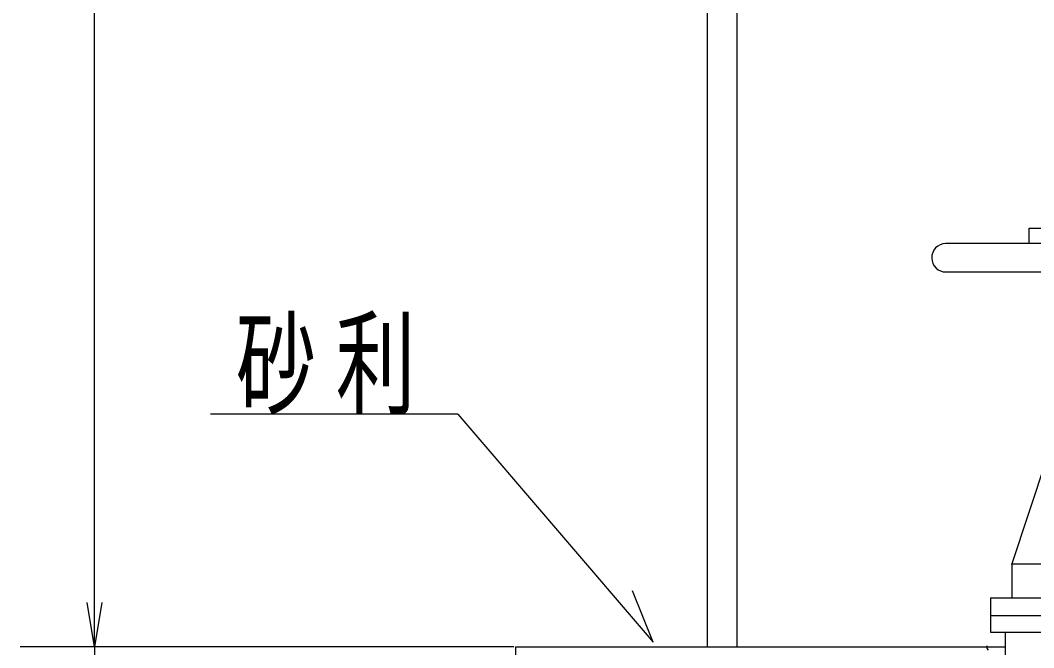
# Model space of a CAD drawing. Units: millimetres on the paper. Extents: x -287 to 287, y -191 to 191.
# Drawn here: x -45.45 to -20.6, y -65.25 to -49.88 of the extents above; entities that cross this region are included whole.
import ezdxf

# ---------------------------------------------------------------- set-up
doc = ezdxf.new("R2010")
doc.units = ezdxf.units.MM
doc.linetypes.add('CHAIN2', pattern=[12, 9, -1, 1, -1])
doc.layers.add('0-1_文字', color=7, linetype='Continuous')
doc.layers.add('0-2_図', color=7, linetype='Continuous')
doc.styles.add('ＭＳ ゴシック', font='')
doc.styles.get('ＭＳ ゴシック').set_extended_font_data('MS Gothic')

msp = doc.modelspace()

# ---------------------------------------------------------------- linework, layer by layer
at = {"layer": '0-2_図'}
for p, q in [((-43.634, -64.137), (-43.634, -30.739)), ((-28.61, -33.446), (-28.61, -65.229)), ((-27.882, -33.652), (-27.882, -65.229)), ((-20.717, -54.97), (-18.967, -54.97)), ((-20.717, -55.341), (-20.717, -54.97)), ((-22.766, -55.341), (-19.844, -55.341)), ((-22.801, -56.04), (-19.844, -56.04)), ((-34.728, -59.525), (-40.789, -59.525)), ((-34.728, -59.525), (-29.938, -65.114)), ((-21.142, -63.19), (-18.552, -63.19)), ((-21.142, -63.206), (-21.142, -64.027)), ((-29.938, -65.114), (-30.443, -63.851)), ((-21.667, -64.027), (-21.667, -64.865)), ((-43.634, -65.229), (-43.634, -64.137)), ((-21.665, -64.456), (-18.024, -64.456)), ((-21.667, -64.865), (-18.024, -64.865)), ((-21.301, -64.865), (-21.301, -69.052)), ((-36.736, -65.229), (-45.455, -65.229)), ((-43.634, -65.229), (-43.634, -71.054)), ((-33.352, -65.229), (-36.736, -65.229)), ((-33.315, -65.229), (-21.301, -65.229))]:
    msp.add_line(p, q, dxfattribs=at)
at = {"layer": '0-2_図', "linetype": 'CHAIN2'}
msp.add_line((-33.315, -65.229), (-33.315, -66.607), dxfattribs=at)
at = {"layer": '0-2_図'}
for points in [[(-21.142, -63.206), (-20.281, -60.623), (-19.408, -60.623), (-18.53, -63.257)], [(-21.667, -64.027), (-18.024, -64.027), (-18.024, -64.865)], [(-43.452, -64.137), (-43.634, -65.229), (-43.816, -64.137)]]:
    msp.add_lwpolyline(points, dxfattribs=at)
for centre, radius, start, end in [((-22.758, -55.695), 0.348, 91.2454, 271.2454), ((-21.636, -65.224), 0.12, 167.7235, 226.384)]:
    msp.add_arc(centre, radius, start, end, dxfattribs=at)

# ---------------------------------------------------------------- texts
at = {"layer": '0-1_文字', "insert": (-40.169, -59.542), "char_height": 2.053, "attachment_point": 7, "style": 'ＭＳ ゴシック'}
msp.add_mtext('\\T1.25;\\W0.7;砂利', dxfattribs=at)

doc.saveas('drawing.dxf')
